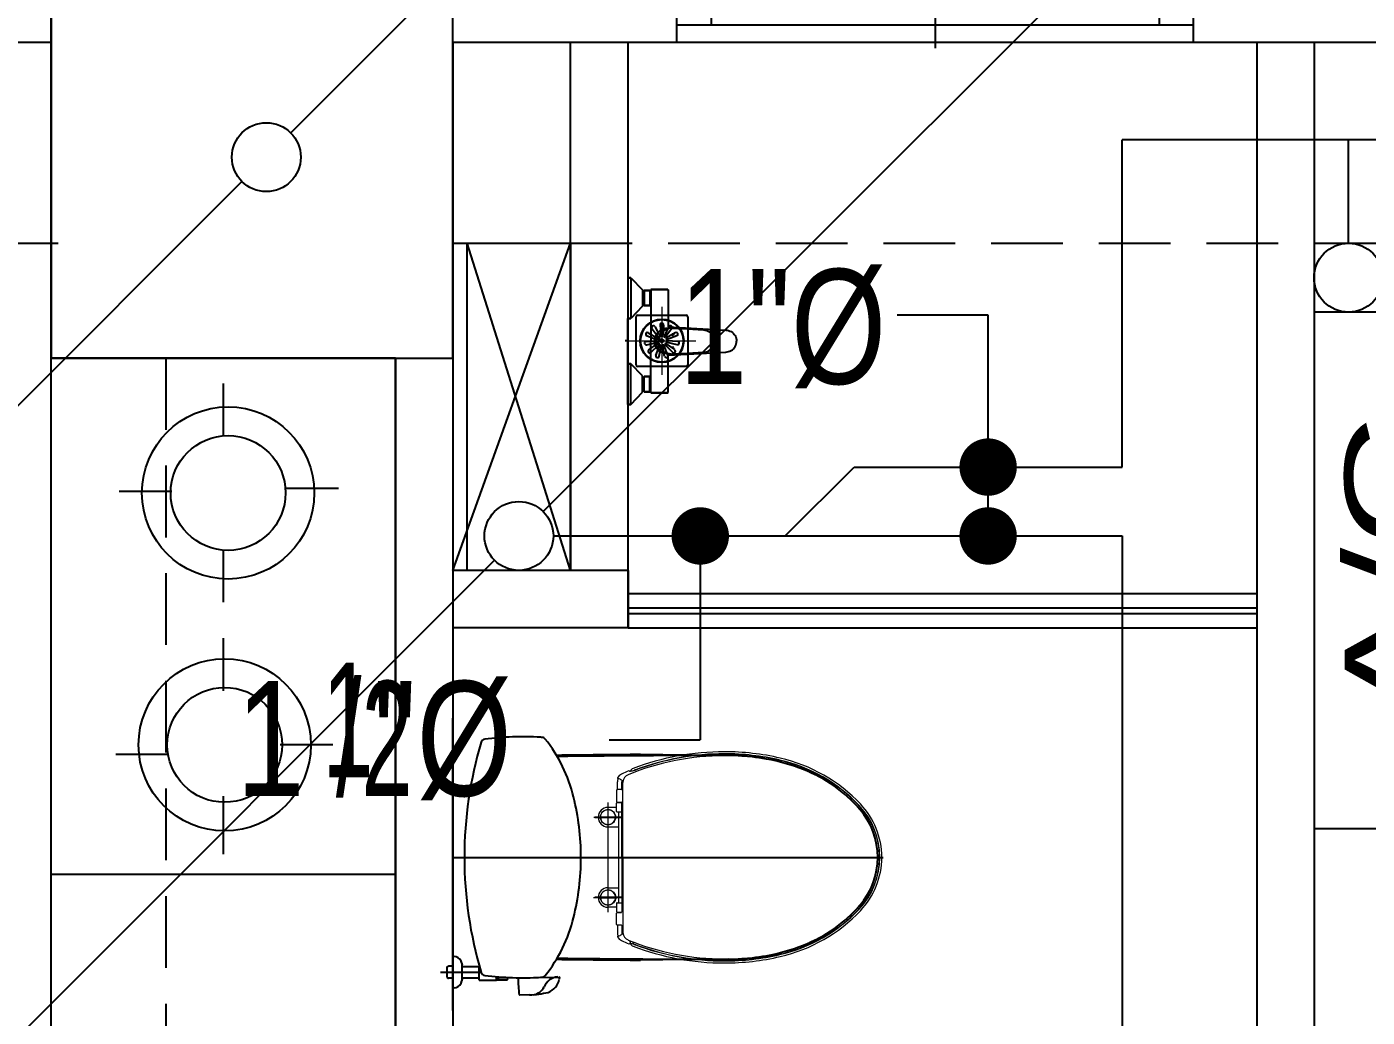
# Model space of a CAD drawing. Header units: millimetres. Extents: x 98197 to 106565, y 53890 to 60222.
# Drawn here: x 100412.9 to 100646.4, y 55485.7 to 55658.3 of the extents above; entities that cross this region are included whole.
import ezdxf
from ezdxf.enums import TextEntityAlignment as Align

# ---------------------------------------------------------------- set-up
doc = ezdxf.new("R2010")
doc.units = ezdxf.units.MM
doc.header["$LTSCALE"] = 50
doc.header["$MEASUREMENT"] = 0
for name, pattern in [('CENTER', [2, 1.25, -0.25, 0.25, -0.25]), ('CENTER2', [1.125, 0.75, -0.125, 0.125, -0.125]), ('DASH_CENTER', [14, 11, -1, 1, -1]), ('HIDDEN', [0.375, 0.25, -0.125])]:
    doc.linetypes.add(name, pattern=pattern)
doc.layers.get('0').update_dxf_attribs({"color": 8, "linetype": 'CONTINUOUS'})
for name, color, linetype in [('00', 7, 'HIDDEN'), ('35', 4, 'CENTER2'), ('36雨排水', 3, 'CONTINUOUS')]:
    doc.layers.add(name, color=color, linetype=linetype)
doc.layers.add('CENTE', color=8, linetype='CENTER', lineweight=9)
doc.styles.add('CHINA', font='c2', dxfattribs={"bigfont": 'china'})

# ---------------------------------------------------------------- blocks, each defined once
blk = doc.blocks.new('1111111')
at = {"layer": '36雨排水', "linetype": 'Continuous'}
for p, q in [((4902.82, 3830.25), (4712.61, 3640.04)), ((4513.91, 3441.34), (4704.12, 3631.56))]:
    blk.add_line(p, q, dxfattribs=at)
blk.add_circle((4708.36, 3635.8), 6, dxfattribs=at)
blk = doc.blocks.new('1111111111')
at = {"layer": '35', "color": 3, "linetype": 'Continuous'}
blk.add_lwpolyline([(2956.27, 3584.41), (2956.27, 3559.41), (3046.27, 3559.41), (3046.27, 3584.41)], close=True, dxfattribs=at)
at = {"layer": '35', "color": 4, "linetype": 'Continuous'}
blk.add_circle((3052.27, 3578.41), 6, dxfattribs=at)
at = {"layer": '35', "color": 3, "linetype": 'Continuous', "style": 'CHINA', "width": 1.5}
blk.add_text('A/C', height=16, dxfattribs=at).set_placement((3001.67, 3571.38), align=Align.MIDDLE)
blk = doc.blocks.new('3453453')
at = {"layer": '36雨排水', "color": 1, "linetype": 'Continuous'}
for p, q in [((95705.57, 55796.57), (95482.81, 55573.81)), ((95284.11, 55375.11), (95474.32, 55565.32))]:
    blk.add_line(p, q, dxfattribs=at)
blk.add_circle((95478.56, 55569.57), 6, dxfattribs=at)
blk = doc.blocks.new('*U43', base_point=(557135.24, 45415.43))
for p, q in [((557169.24, 45422.93), (557169.24, 45496.93)), ((557172.24, 45496.93), (557172.24, 45422.93)), ((557095.24, 45407.93), (557095.24, 45422.93)), ((557169.24, 45422.93), (557095.24, 45422.93)), ((557172.24, 45422.93), (557169.24, 45422.93)), ((557175.24, 45407.93), (557175.24, 45422.93)), ((557175.24, 45407.93), (557095.24, 45407.93))]:
    blk.add_line(p, q)
for points in [[(557095.24, 45422.93), (557098.24, 45422.93), (557098.24, 45419.93), (557101.24, 45419.93), (557101.24, 45412.93), (557095.24, 45412.93)], [(557175.24, 45422.93), (557172.24, 45422.93), (557172.24, 45419.93), (557169.24, 45419.93), (557169.24, 45412.93), (557175.24, 45412.93)]]:
    blk.add_lwpolyline(points)
blk.add_arc((557172.24, 45422.93), 74, 90, 180)
blk = doc.blocks.new('*U48', base_point=(551700.96, 44174.06))
for p, q in [((551700.96, 44185.56), (551700.96, 44165.56)), ((551655.96, 44166.56), (551655.96, 44181.56)), ((551655.96, 44181.56), (551745.96, 44181.56)), ((551661.96, 44181.56), (551661.96, 44169.56)), ((551739.96, 44181.56), (551739.96, 44169.56)), ((551745.96, 44166.56), (551745.96, 44181.56)), ((551661.96, 44177.56), (551704.96, 44177.56)), ((551739.96, 44173.56), (551696.96, 44173.56)), ((551655.96, 44169.56), (551745.96, 44169.56)), ((551655.96, 44166.56), (551745.96, 44166.56))]:
    blk.add_line(p, q)
blk = doc.blocks.new('1247A')
for p, q in [((-13298.51, 8267.25), (-13298.01, 8267.25)), ((-13298.01, 8267.25), (-13298.51, 8267.25)), ((-13298.51, 8267.25), (-13298.51, 8267.12)), ((-13298.51, 8267.12), (-13298.51, 8266.77)), ((-13298.01, 8267.25), (-13296.01, 8265.12)), ((-13298.01, 8267.25), (-13296.01, 8265.12)), ((-13298.01, 8267.25), (-13298.01, 8267.12)), ((-13298.01, 8267.12), (-13298.01, 8266.77)), ((-13298.51, 8266.77), (-13298.51, 8266.2)), ((-13298.51, 8266.2), (-13298.51, 8265.46)), ((-13298.51, 8265.46), (-13298.51, 8264.61)), ((-13298.01, 8266.77), (-13298.01, 8266.2)), ((-13298.01, 8266.2), (-13298.01, 8265.46)), ((-13298.01, 8265.46), (-13298.01, 8264.61)), ((-13296.01, 8265.12), (-13296.01, 8265.07)), ((-13296.01, 8265.07), (-13296.01, 8264.93)), ((-13296.01, 8264.93), (-13296.01, 8264.82)), ((-13296.01, 8264.93), (-13296.01, 8264.7)), ((-13296.01, 8264.82), (-13295.91, 8264.82)), ((-13296.01, 8264.82), (-13296.01, 8264.77)), ((-13295.91, 8264.82), (-13296.01, 8264.82)), ((-13296.01, 8264.77), (-13296.01, 8264.66)), ((-13295.71, 8265.02), (-13295.91, 8264.82)), ((-13295.91, 8264.82), (-13295.91, 8264.77)), ((-13295.91, 8264.77), (-13295.91, 8264.66)), ((-13295.71, 8265.02), (-13295.51, 8265.02)), ((-13295.51, 8265.02), (-13295.71, 8265.02)), ((-13295.71, 8265.02), (-13295.71, 8264.97)), ((-13295.71, 8264.97), (-13295.71, 8262.38)), ((-13295.51, 8265.02), (-13295.21, 8265.02)), ((-13295.21, 8265.02), (-13295.51, 8265.02)), ((-13294.91, 8265.02), (-13295.21, 8265.02)), ((-13295.21, 8265.02), (-13294.91, 8265.02)), ((-13294.91, 8265.02), (-13294.71, 8265.02)), ((-13294.71, 8265.02), (-13294.91, 8265.02)), ((-13294.71, 8265.02), (-13294.51, 8264.82)), ((-13294.71, 8265.02), (-13294.71, 8264.97)), ((-13294.71, 8264.97), (-13294.71, 8262.38)), ((-13294.01, 8265.2), (-13294.51, 8265.2)), ((-13294.51, 8265.2), (-13294.01, 8265.2)), ((-13294.51, 8265.2), (-13294.51, 8265.14)), ((-13294.51, 8265.14), (-13294.51, 8256.2)), ((-13294.51, 8265.14), (-13294.51, 8256.2)), ((-13293.51, 8265.2), (-13294.01, 8265.2)), ((-13294.01, 8265.2), (-13293.51, 8265.2)), ((-13293, 8265.2), (-13293.51, 8265.2)), ((-13293.51, 8265.2), (-13293, 8265.2)), ((-13293, 8265.2), (-13292.54, 8265.2)), ((-13292.54, 8265.2), (-13293, 8265.2)), ((-13292.54, 8265.2), (-13292.13, 8265.2)), ((-13292.13, 8265.2), (-13292.54, 8265.2)), ((-13292.13, 8265.2), (-13291.82, 8265.2)), ((-13291.82, 8265.2), (-13292.13, 8265.2)), ((-13291.82, 8265.2), (-13291.63, 8265.2)), ((-13291.63, 8265.2), (-13291.82, 8265.2)), ((-13291.63, 8265.2), (-13291.55, 8265.2)), ((-13291.55, 8265.2), (-13291.63, 8265.2)), ((-13291.55, 8265.2), (-13291.51, 8265.14)), ((-13291.51, 8265.14), (-13291.51, 8258.66)), ((-13291.51, 8265.14), (-13291.51, 8258.66)), ((-13298.51, 8264.61), (-13298.51, 8263.7)), ((-13298.51, 8263.7), (-13298.51, 8262.79)), ((-13298.51, 8262.79), (-13298.51, 8261.93)), ((-13298.01, 8264.61), (-13298.01, 8263.7)), ((-13298.01, 8263.7), (-13298.01, 8262.79)), ((-13298.01, 8262.79), (-13298.01, 8261.93)), ((-13296.01, 8264.7), (-13296.01, 8264.41)), ((-13296.01, 8264.66), (-13296.01, 8264.49)), ((-13296.01, 8264.49), (-13296.01, 8264.26)), ((-13296.01, 8264.41), (-13296.01, 8264.06)), ((-13296.01, 8264.26), (-13296.01, 8263.98)), ((-13296.01, 8264.06), (-13296.01, 8263.7)), ((-13296.01, 8263.98), (-13296.01, 8263.7)), ((-13296.01, 8263.7), (-13296.01, 8263.33)), ((-13296.01, 8263.7), (-13296.01, 8263.42)), ((-13296.01, 8263.42), (-13296.01, 8263.14)), ((-13296.01, 8263.33), (-13296.01, 8262.99)), ((-13296.01, 8263.14), (-13296.01, 8262.91)), ((-13296.01, 8262.99), (-13296.01, 8262.7)), ((-13296.01, 8262.91), (-13296.01, 8262.74)), ((-13296.01, 8262.74), (-13296.01, 8262.62)), ((-13296.01, 8262.7), (-13296.01, 8262.47)), ((-13296.01, 8262.62), (-13296.01, 8262.58)), ((-13296.01, 8262.58), (-13296.01, 8262.47)), ((-13296.01, 8262.58), (-13295.91, 8262.58)), ((-13295.91, 8262.58), (-13296.01, 8262.58)), ((-13296.01, 8262.47), (-13296.01, 8262.33)), ((-13295.91, 8264.66), (-13295.91, 8264.49)), ((-13295.91, 8264.49), (-13295.91, 8264.26)), ((-13295.91, 8264.26), (-13295.91, 8263.98)), ((-13295.91, 8263.98), (-13295.91, 8263.7)), ((-13295.91, 8263.7), (-13295.91, 8263.42)), ((-13295.91, 8263.42), (-13295.91, 8263.14)), ((-13295.91, 8263.14), (-13295.91, 8262.91)), ((-13295.91, 8262.91), (-13295.91, 8262.74)), ((-13295.91, 8262.74), (-13295.91, 8262.62)), ((-13295.91, 8262.62), (-13295.91, 8262.58)), ((-13295.91, 8262.58), (-13295.71, 8262.38)), ((-13294.51, 8262.58), (-13294.71, 8262.38)), ((-13298.51, 8261.93), (-13298.51, 8261.19)), ((-13298.51, 8261.19), (-13298.51, 8260.63)), ((-13298.51, 8260.63), (-13298.51, 8260.28)), ((-13298.51, 8260.28), (-13298.51, 8260.15)), ((-13298.51, 8260.15), (-13298.01, 8260.15)), ((-13298.01, 8260.15), (-13298.51, 8260.15)), ((-13298.51, 8252.25), (-13298.51, 8260.15)), ((-13296.01, 8262.28), (-13298.01, 8260.15)), ((-13298.01, 8261.93), (-13298.01, 8261.19)), ((-13298.01, 8261.19), (-13298.01, 8260.63)), ((-13298.01, 8260.63), (-13298.01, 8260.28)), ((-13298.01, 8260.28), (-13298.01, 8260.15)), ((-13296.01, 8262.33), (-13296.01, 8262.28)), ((-13295.21, 8262.38), (-13295.71, 8262.38)), ((-13295.71, 8262.38), (-13295.21, 8262.38)), ((-13294.91, 8262.38), (-13295.21, 8262.38)), ((-13295.21, 8262.38), (-13294.91, 8262.38)), ((-13294.91, 8262.38), (-13294.71, 8262.38)), ((-13294.71, 8262.38), (-13294.91, 8262.38)), ((-13293.27, 8257.76), (-13293.61, 8257.29)), ((-13293.14, 8257.75), (-13293.32, 8257.54)), ((-13292.81, 8258.11), (-13293.27, 8257.76)), ((-13292.95, 8257.94), (-13293.14, 8257.75)), ((-13292.72, 8258.11), (-13292.95, 8257.94)), ((-13292.29, 8258.32), (-13292.81, 8258.11)), ((-13292.48, 8258.22), (-13292.72, 8258.11)), ((-13292.5, 8257.79), (-13292.69, 8257.57)), ((-13292.3, 8257.98), (-13292.5, 8257.79)), ((-13292.06, 8258.16), (-13292.3, 8257.98)), ((-13291.98, 8258.37), (-13292.29, 8258.32)), ((-13291.98, 8258.37), (-13292.29, 8258.32)), ((-13291.81, 8258.28), (-13292.06, 8258.16)), ((-13291.28, 8258.43), (-13291.98, 8258.37)), ((-13291.55, 8258.37), (-13291.81, 8258.28)), ((-13291.28, 8258.43), (-13291.55, 8258.37)), ((-13291.51, 8258.66), (-13281.48, 8258.1)), ((-13290.99, 8258.46), (-13291.28, 8258.43)), ((-13290.99, 8258.46), (-13290.58, 8258.45)), ((-13290.58, 8258.45), (-13290.21, 8258.44)), ((-13290.21, 8258.44), (-13289.79, 8258.42)), ((-13289.79, 8258.42), (-13289.36, 8258.4)), ((-13289.36, 8258.4), (-13289.05, 8258.38)), ((-13289.05, 8258.38), (-13285.35, 8258.15)), ((-13285.35, 8258.15), (-13285.11, 8258.13)), ((-13285.11, 8258.13), (-13284.87, 8258.08)), ((-13284.87, 8258.08), (-13284.64, 8257.99)), ((-13284.64, 8257.99), (-13284.43, 8257.89)), ((-13284.43, 8257.89), (-13284.22, 8257.74)), ((-13281.48, 8258.1), (-13281.23, 8258.08)), ((-13281.23, 8258.08), (-13280.99, 8258.03)), ((-13280.99, 8258.03), (-13280.76, 8257.95)), ((-13280.76, 8257.95), (-13280.54, 8257.85)), ((-13280.54, 8257.85), (-13280.33, 8257.7)), ((-13294.51, 8247.26), (-13294.51, 8256.2)), ((-13294.51, 8247.26), (-13294.51, 8256.2)), ((-13293.82, 8256.76), (-13293.9, 8256.2)), ((-13293.82, 8255.64), (-13293.9, 8256.2)), ((-13293.61, 8257.29), (-13293.82, 8256.76)), ((-13293.61, 8255.11), (-13293.82, 8255.64)), ((-13293.72, 8256.49), (-13293.74, 8256.2)), ((-13293.72, 8255.91), (-13293.74, 8256.2)), ((-13293.67, 8256.76), (-13293.72, 8256.49)), ((-13293.67, 8255.64), (-13293.72, 8255.91)), ((-13293.58, 8257.04), (-13293.67, 8256.76)), ((-13293.58, 8255.36), (-13293.67, 8255.64)), ((-13293.48, 8257.29), (-13293.58, 8257.04)), ((-13293.32, 8257.54), (-13293.48, 8257.29)), ((-13293.11, 8256.5), (-13293.13, 8256.2)), ((-13293.11, 8255.9), (-13293.13, 8256.2)), ((-13293.05, 8256.78), (-13293.11, 8256.5)), ((-13293.05, 8255.62), (-13293.11, 8255.9)), ((-13292.97, 8257.06), (-13293.05, 8256.78)), ((-13292.97, 8255.34), (-13293.05, 8255.62)), ((-13292.85, 8257.33), (-13292.97, 8257.06)), ((-13292.69, 8257.57), (-13292.85, 8257.33)), ((-13290.79, 8257.38), (-13290.8, 8257.36)), ((-13290.8, 8257.36), (-13290.8, 8257.33)), ((-13290.8, 8257.33), (-13290.8, 8257.31)), ((-13290.8, 8257.31), (-13290.79, 8257.28)), ((-13290.77, 8257.41), (-13290.79, 8257.38)), ((-13290.79, 8257.28), (-13290.77, 8257.26)), ((-13290.75, 8257.42), (-13290.77, 8257.41)), ((-13290.77, 8257.26), (-13290.75, 8257.25)), ((-13290.72, 8257.43), (-13290.75, 8257.42)), ((-13290.75, 8257.25), (-13290.72, 8257.24)), ((-13290.7, 8257.43), (-13290.72, 8257.43)), ((-13290.72, 8257.24), (-13290.7, 8257.23)), ((-13290.7, 8257.43), (-13290.67, 8257.43)), ((-13290.67, 8257.24), (-13290.7, 8257.23)), ((-13290.67, 8257.43), (-13290.65, 8257.42)), ((-13290.65, 8257.25), (-13290.67, 8257.24)), ((-13290.65, 8257.42), (-13290.63, 8257.41)), ((-13290.63, 8257.26), (-13290.65, 8257.25)), ((-13290.63, 8257.41), (-13290.61, 8257.38)), ((-13290.61, 8257.28), (-13290.63, 8257.26)), ((-13290.61, 8257.38), (-13290.6, 8257.36)), ((-13290.6, 8257.31), (-13290.61, 8257.28)), ((-13290.6, 8257.36), (-13290.6, 8257.33)), ((-13290.6, 8257.33), (-13290.6, 8257.31)), ((-13284.22, 8257.74), (-13284.05, 8257.57)), ((-13284.05, 8257.57), (-13283.89, 8257.39)), ((-13283.89, 8257.39), (-13283.75, 8257.17)), ((-13283.75, 8257.17), (-13283.65, 8256.95)), ((-13283.75, 8255.23), (-13283.65, 8255.45)), ((-13283.65, 8256.95), (-13283.57, 8256.7)), ((-13283.65, 8255.45), (-13283.57, 8255.7)), ((-13283.57, 8256.7), (-13283.52, 8256.46)), ((-13283.57, 8255.7), (-13283.52, 8255.94)), ((-13283.52, 8256.46), (-13283.5, 8256.2)), ((-13283.52, 8255.94), (-13283.5, 8256.2)), ((-13280.33, 8257.7), (-13280.16, 8257.54)), ((-13280.16, 8257.54), (-13280, 8257.36)), ((-13280, 8257.36), (-13279.85, 8257.15)), ((-13279.85, 8257.15), (-13279.75, 8256.93)), ((-13279.85, 8255.25), (-13279.75, 8255.47)), ((-13279.75, 8256.93), (-13279.68, 8256.69)), ((-13279.75, 8256.93), (-13279.68, 8256.69)), ((-13279.75, 8255.47), (-13279.68, 8255.71)), ((-13279.75, 8255.47), (-13279.68, 8255.71)), ((-13279.68, 8256.69), (-13279.63, 8256.45)), ((-13279.68, 8256.69), (-13279.63, 8256.45)), ((-13279.68, 8255.71), (-13279.63, 8255.95)), ((-13279.68, 8255.71), (-13279.63, 8255.95)), ((-13279.63, 8256.45), (-13279.61, 8256.2)), ((-13279.63, 8256.45), (-13279.61, 8256.2)), ((-13279.63, 8255.95), (-13279.61, 8256.2)), ((-13279.63, 8255.95), (-13279.61, 8256.2)), ((-13293.27, 8254.64), (-13293.61, 8255.11)), ((-13293.48, 8255.11), (-13293.58, 8255.36)), ((-13293.32, 8254.86), (-13293.48, 8255.11)), ((-13293.14, 8254.65), (-13293.32, 8254.86)), ((-13292.81, 8254.29), (-13293.27, 8254.64)), ((-13292.95, 8254.46), (-13293.14, 8254.65)), ((-13292.85, 8255.07), (-13292.97, 8255.34)), ((-13292.72, 8254.29), (-13292.95, 8254.46)), ((-13292.69, 8254.83), (-13292.85, 8255.07)), ((-13292.29, 8254.08), (-13292.81, 8254.29)), ((-13292.48, 8254.18), (-13292.72, 8254.29)), ((-13292.5, 8254.61), (-13292.69, 8254.83)), ((-13292.3, 8254.42), (-13292.5, 8254.61)), ((-13292.06, 8254.24), (-13292.3, 8254.42)), ((-13291.98, 8254.03), (-13292.29, 8254.08)), ((-13291.98, 8254.03), (-13292.29, 8254.08)), ((-13291.81, 8254.12), (-13292.06, 8254.24)), ((-13291.28, 8253.96), (-13291.98, 8254.03)), ((-13291.55, 8254.03), (-13291.81, 8254.12)), ((-13291.28, 8253.96), (-13291.55, 8254.03)), ((-13291.51, 8253.74), (-13281.48, 8254.3)), ((-13291.51, 8247.26), (-13291.51, 8253.74)), ((-13291.51, 8247.26), (-13291.51, 8253.74)), ((-13290.99, 8253.94), (-13291.28, 8253.96)), ((-13290.99, 8253.94), (-13290.58, 8253.95)), ((-13290.8, 8255.09), (-13290.79, 8255.11)), ((-13290.8, 8255.07), (-13290.8, 8255.09)), ((-13290.8, 8255.04), (-13290.8, 8255.07)), ((-13290.79, 8255.02), (-13290.8, 8255.04)), ((-13290.79, 8255.11), (-13290.77, 8255.14)), ((-13290.77, 8254.99), (-13290.79, 8255.02)), ((-13290.77, 8255.14), (-13290.75, 8255.15)), ((-13290.75, 8254.98), (-13290.77, 8254.99)), ((-13290.75, 8255.15), (-13290.72, 8255.16)), ((-13290.72, 8254.97), (-13290.75, 8254.98)), ((-13290.72, 8255.16), (-13290.7, 8255.17)), ((-13290.7, 8254.97), (-13290.72, 8254.97)), ((-13290.67, 8255.16), (-13290.7, 8255.17)), ((-13290.7, 8254.97), (-13290.67, 8254.97)), ((-13290.65, 8255.15), (-13290.67, 8255.16)), ((-13290.67, 8254.97), (-13290.65, 8254.98)), ((-13290.63, 8255.14), (-13290.65, 8255.15)), ((-13290.65, 8254.98), (-13290.63, 8254.99)), ((-13290.61, 8255.11), (-13290.63, 8255.14)), ((-13290.63, 8254.99), (-13290.61, 8255.02)), ((-13290.6, 8255.09), (-13290.61, 8255.11)), ((-13290.61, 8255.02), (-13290.6, 8255.04)), ((-13290.6, 8255.07), (-13290.6, 8255.09)), ((-13290.6, 8255.04), (-13290.6, 8255.07)), ((-13290.58, 8253.95), (-13290.21, 8253.96)), ((-13290.21, 8253.96), (-13289.79, 8253.98)), ((-13289.79, 8253.98), (-13289.36, 8254)), ((-13289.36, 8254), (-13289.05, 8254.02)), ((-13289.05, 8254.02), (-13285.35, 8254.25)), ((-13285.35, 8254.25), (-13285.11, 8254.27)), ((-13285.11, 8254.27), (-13284.87, 8254.32)), ((-13284.87, 8254.32), (-13284.64, 8254.41)), ((-13284.64, 8254.41), (-13284.43, 8254.51)), ((-13284.43, 8254.51), (-13284.22, 8254.66)), ((-13284.22, 8254.66), (-13284.05, 8254.83)), ((-13284.05, 8254.83), (-13283.89, 8255.01)), ((-13283.89, 8255.01), (-13283.75, 8255.23)), ((-13281.48, 8254.3), (-13281.23, 8254.32)), ((-13281.23, 8254.32), (-13280.99, 8254.37)), ((-13280.99, 8254.37), (-13280.76, 8254.45)), ((-13280.76, 8254.45), (-13280.54, 8254.55)), ((-13280.54, 8254.55), (-13280.33, 8254.7)), ((-13280.33, 8254.7), (-13280.16, 8254.86)), ((-13280.16, 8254.86), (-13280, 8255.04)), ((-13280, 8255.04), (-13279.85, 8255.25)), ((-13298.01, 8252.25), (-13298.51, 8252.25)), ((-13298.51, 8252.12), (-13298.51, 8252.25)), ((-13298.51, 8252.25), (-13298.01, 8252.25)), ((-13298.51, 8251.77), (-13298.51, 8252.12)), ((-13298.51, 8251.2), (-13298.51, 8251.77)), ((-13298.51, 8250.46), (-13298.51, 8251.2)), ((-13296.01, 8250.12), (-13298.01, 8252.25)), ((-13298.01, 8252.12), (-13298.01, 8252.25)), ((-13298.01, 8251.77), (-13298.01, 8252.12)), ((-13298.01, 8251.2), (-13298.01, 8251.77)), ((-13298.01, 8250.46), (-13298.01, 8251.2)), ((-13298.51, 8249.61), (-13298.51, 8250.46)), ((-13298.51, 8248.7), (-13298.51, 8249.61)), ((-13298.51, 8247.79), (-13298.51, 8248.7)), ((-13298.01, 8249.61), (-13298.01, 8250.46)), ((-13298.01, 8248.7), (-13298.01, 8249.61)), ((-13298.01, 8247.79), (-13298.01, 8248.7)), ((-13296.01, 8250.07), (-13296.01, 8250.12)), ((-13296.01, 8249.93), (-13296.01, 8250.07)), ((-13296.01, 8249.7), (-13296.01, 8249.93)), ((-13296.01, 8249.82), (-13296.01, 8249.93)), ((-13295.91, 8249.82), (-13296.01, 8249.82)), ((-13296.01, 8249.77), (-13296.01, 8249.82)), ((-13296.01, 8249.82), (-13295.91, 8249.82)), ((-13296.01, 8249.66), (-13296.01, 8249.77)), ((-13296.01, 8249.41), (-13296.01, 8249.7)), ((-13296.01, 8249.49), (-13296.01, 8249.66)), ((-13296.01, 8249.26), (-13296.01, 8249.49)), ((-13296.01, 8249.06), (-13296.01, 8249.41)), ((-13296.01, 8248.98), (-13296.01, 8249.26)), ((-13296.01, 8248.7), (-13296.01, 8249.06)), ((-13296.01, 8248.7), (-13296.01, 8248.98)), ((-13296.01, 8248.42), (-13296.01, 8248.7)), ((-13296.01, 8248.33), (-13296.01, 8248.7)), ((-13296.01, 8248.14), (-13296.01, 8248.42)), ((-13295.91, 8249.82), (-13295.71, 8250.02)), ((-13295.91, 8249.77), (-13295.91, 8249.82)), ((-13295.91, 8249.66), (-13295.91, 8249.77)), ((-13295.91, 8249.49), (-13295.91, 8249.66)), ((-13295.91, 8249.26), (-13295.91, 8249.49)), ((-13295.91, 8248.98), (-13295.91, 8249.26)), ((-13295.91, 8248.7), (-13295.91, 8248.98)), ((-13295.91, 8248.42), (-13295.91, 8248.7)), ((-13295.91, 8248.14), (-13295.91, 8248.42)), ((-13295.71, 8250.02), (-13295.21, 8250.02)), ((-13295.71, 8247.43), (-13295.71, 8250.02)), ((-13295.21, 8250.02), (-13295.71, 8250.02)), ((-13295.21, 8250.02), (-13294.91, 8250.02)), ((-13294.91, 8250.02), (-13295.21, 8250.02)), ((-13294.71, 8250.02), (-13294.91, 8250.02)), ((-13294.91, 8250.02), (-13294.71, 8250.02)), ((-13294.51, 8249.82), (-13294.71, 8250.02)), ((-13294.71, 8247.43), (-13294.71, 8250.02)), ((-13298.51, 8246.93), (-13298.51, 8247.79)), ((-13298.51, 8246.19), (-13298.51, 8246.93)), ((-13298.51, 8245.63), (-13298.51, 8246.19)), ((-13298.01, 8246.93), (-13298.01, 8247.79)), ((-13298.01, 8245.15), (-13296.01, 8247.28)), ((-13298.01, 8245.15), (-13296.01, 8247.28)), ((-13298.01, 8246.19), (-13298.01, 8246.93)), ((-13298.01, 8245.63), (-13298.01, 8246.19)), ((-13296.01, 8247.99), (-13296.01, 8248.33)), ((-13296.01, 8247.91), (-13296.01, 8248.14)), ((-13296.01, 8247.7), (-13296.01, 8247.99)), ((-13296.01, 8247.74), (-13296.01, 8247.91)), ((-13296.01, 8247.62), (-13296.01, 8247.74)), ((-13296.01, 8247.47), (-13296.01, 8247.7)), ((-13296.01, 8247.58), (-13296.01, 8247.62)), ((-13295.91, 8247.58), (-13296.01, 8247.58)), ((-13296.01, 8247.58), (-13295.91, 8247.58)), ((-13296.01, 8247.47), (-13296.01, 8247.58)), ((-13296.01, 8247.33), (-13296.01, 8247.47)), ((-13296.01, 8247.28), (-13296.01, 8247.33)), ((-13295.91, 8247.91), (-13295.91, 8248.14)), ((-13295.91, 8247.74), (-13295.91, 8247.91)), ((-13295.91, 8247.62), (-13295.91, 8247.74)), ((-13295.91, 8247.58), (-13295.91, 8247.62)), ((-13295.71, 8247.38), (-13295.91, 8247.58)), ((-13295.71, 8247.38), (-13295.71, 8247.43)), ((-13295.51, 8247.38), (-13295.71, 8247.38)), ((-13295.71, 8247.38), (-13295.51, 8247.38)), ((-13295.21, 8247.38), (-13295.51, 8247.38)), ((-13295.51, 8247.38), (-13295.21, 8247.38)), ((-13295.21, 8247.38), (-13294.91, 8247.38)), ((-13294.91, 8247.38), (-13295.21, 8247.38)), ((-13294.71, 8247.38), (-13294.91, 8247.38)), ((-13294.91, 8247.38), (-13294.71, 8247.38)), ((-13294.71, 8247.38), (-13294.51, 8247.58)), ((-13294.71, 8247.38), (-13294.71, 8247.43)), ((-13294.51, 8247.2), (-13294.51, 8247.26)), ((-13294.51, 8247.2), (-13294.01, 8247.2)), ((-13294.01, 8247.2), (-13294.51, 8247.2)), ((-13294.01, 8247.2), (-13293.51, 8247.2)), ((-13293.51, 8247.2), (-13294.01, 8247.2)), ((-13293.51, 8247.2), (-13293, 8247.2)), ((-13293, 8247.2), (-13293.51, 8247.2)), ((-13292.54, 8247.2), (-13293, 8247.2)), ((-13293, 8247.2), (-13292.54, 8247.2)), ((-13292.13, 8247.2), (-13292.54, 8247.2)), ((-13292.54, 8247.2), (-13292.13, 8247.2)), ((-13291.82, 8247.2), (-13292.13, 8247.2)), ((-13292.13, 8247.2), (-13291.82, 8247.2)), ((-13291.63, 8247.2), (-13291.82, 8247.2)), ((-13291.82, 8247.2), (-13291.63, 8247.2)), ((-13291.55, 8247.2), (-13291.63, 8247.2)), ((-13291.63, 8247.2), (-13291.55, 8247.2)), ((-13291.55, 8247.2), (-13291.51, 8247.26)), ((-13298.51, 8245.28), (-13298.51, 8245.63)), ((-13298.51, 8245.15), (-13298.51, 8245.28)), ((-13298.01, 8245.15), (-13298.51, 8245.15)), ((-13298.51, 8245.15), (-13298.01, 8245.15)), ((-13298.01, 8245.28), (-13298.01, 8245.63)), ((-13298.01, 8245.15), (-13298.01, 8245.28))]:
    blk.add_line(p, q)
at = {"color": 3}
blk.add_line((-13298.51, 8256.25), (-13299.01, 8256.25), dxfattribs=at)
blk = doc.blocks.new('10D')
at = {"color": 9, "true_color": 0xc9c9c9}
for p, q in [((-31147.44, 14844.37), (-31147.44, 14852.77)), ((-31147.14, 14853.07), (-31138.74, 14853.07)), ((-31144.18, 14851.05), (-31143.33, 14849.45)), ((-31143.24, 14851.27), (-31143.09, 14849.52)), ((-31142.64, 14851.32), (-31142.79, 14849.52)), ((-31141.73, 14851), (-31142.56, 14849.45)), ((-31138.44, 14852.77), (-31138.44, 14844.37)), ((-31145.71, 14848.48), (-31143.91, 14848.59)), ((-31145.52, 14849.42), (-31143.87, 14848.83)), ((-31145.32, 14849.99), (-31143.75, 14849.1)), ((-31144.65, 14850.68), (-31143.58, 14849.29)), ((-31143.14, 14848.62), (-31143.14, 14848.52)), ((-31143.14, 14848.62), (-31143.04, 14848.62)), ((-31142.99, 14848.77), (-31142.89, 14848.77)), ((-31142.99, 14848.67), (-31142.99, 14848.77)), ((-31142.89, 14848.67), (-31142.89, 14848.77)), ((-31142.75, 14848.62), (-31142.84, 14848.62)), ((-31142.75, 14848.62), (-31142.75, 14848.52)), ((-31141.21, 14850.72), (-31142.3, 14849.29)), ((-31140.61, 14849.96), (-31142.14, 14849.1)), ((-31140.32, 14849.44), (-31142.02, 14848.83)), ((-31140.23, 14848.48), (-31141.98, 14848.59)), ((-31145.57, 14847.89), (-31143.86, 14848.29)), ((-31145.22, 14847), (-31143.76, 14848.06)), ((-31144.79, 14846.58), (-31143.56, 14847.84)), ((-31144.01, 14846.02), (-31143.36, 14847.7)), ((-31143.42, 14845.9), (-31143.07, 14847.62)), ((-31143.14, 14848.52), (-31143.09, 14848.52)), ((-31143.14, 14848.52), (-31143.04, 14848.52)), ((-31142.99, 14848.38), (-31142.99, 14848.47)), ((-31142.99, 14848.38), (-31142.89, 14848.38)), ((-31142.89, 14848.38), (-31142.89, 14848.47)), ((-31142.75, 14848.52), (-31142.84, 14848.52)), ((-31142.46, 14845.85), (-31142.82, 14847.62)), ((-31142.79, 14848.52), (-31142.75, 14848.52)), ((-31141.9, 14846.06), (-31142.53, 14847.7)), ((-31141.06, 14846.54), (-31142.32, 14847.84)), ((-31140.71, 14847.03), (-31142.13, 14848.06)), ((-31140.26, 14847.88), (-31142.03, 14848.29)), ((-31138.74, 14844.07), (-31147.14, 14844.07))]:
    blk.add_line(p, q, dxfattribs=at)
for radius in [3.8, 3.7, 0.275]:
    blk.add_circle((-31142.94, 14848.57), radius, dxfattribs=at)
for centre, radius, start, end in [((-31147.14, 14852.77), 0.3, 90, 180), ((-31144.43, 14850.89), 0.3, 32.7273, 222.2546), ((-31142.94, 14851.32), 0.3, 0, 189.5273), ((-31141.46, 14850.89), 0.3, 327.2727, 156.8), ((-31138.74, 14852.77), 0.3, 0, 90), ((-31145.45, 14849.71), 0.3, 65.4545, 254.9818), ((-31143.88, 14848.44), 0.15, 278.1818, 98.1818), ((-31143.81, 14848.97), 0.15, 245.4545, 65.4545), ((-31143.46, 14849.37), 0.15, 212.7273, 32.7273), ((-31142.94, 14849.52), 0.15, 180, 0), ((-31143.04, 14848.67), 0.05, 270, 0), ((-31142.84, 14848.67), 0.05, 180, 270), ((-31142.43, 14849.37), 0.15, 147.2727, 327.2727), ((-31142.08, 14848.97), 0.15, 114.5455, 294.5455), ((-31142, 14848.44), 0.15, 81.8182, 261.8182), ((-31140.44, 14849.71), 0.3, 294.5455, 124.0727), ((-31145.67, 14848.18), 0.3, 98.1818, 287.7091), ((-31145.02, 14846.77), 0.3, 130.9091, 320.4364), ((-31143.66, 14847.95), 0.15, 310.9091, 130.9091), ((-31143.21, 14847.66), 0.15, 343.6364, 163.6364), ((-31143.04, 14848.47), 0.05, 0, 90), ((-31142.84, 14848.47), 0.05, 90, 180), ((-31142.68, 14847.66), 0.15, 16.3636, 196.3636), ((-31142.23, 14847.95), 0.15, 49.0909, 229.0909), ((-31140.87, 14846.77), 0.3, 229.0909, 58.6182), ((-31140.22, 14848.18), 0.3, 261.8182, 91.3455), ((-31147.14, 14844.37), 0.3, 180, 270), ((-31143.72, 14845.93), 0.3, 163.6364, 353.1636), ((-31142.17, 14845.93), 0.3, 196.3636, 25.8909), ((-31138.74, 14844.37), 0.3, 270, 0)]:
    blk.add_arc(centre, radius, start, end, dxfattribs=at)
at = {"layer": 'CENTE', "color": 8}
for p, q in [((-31142.94, 14854.47), (-31142.94, 14842.67)), ((-31148.84, 14848.57), (-31137.04, 14848.57))]:
    blk.add_line(p, q, dxfattribs=at)

msp = doc.modelspace()

# ---------------------------------------------------------------- linework, layer by layer
at = {"extrusion": (0, 0, -1)}
for p, q in [((100417.154, 55596.566), (100417.154, 55655.566)), ((100507.654, 55563.566), (100507.654, 55655.566)), ((100517.654, 55553.566), (100517.654, 55655.566)), ((100507.654, 55563.566), (100487.154, 55563.566)), ((100517.654, 55563.566), (100487.154, 55563.566)), ((100517.654, 55559.566), (100627.154, 55559.566)), ((100517.654, 55557.066), (100627.154, 55557.066)), ((100517.654, 55556.066), (100627.154, 55556.066)), ((100517.654, 55553.566), (100487.154, 55553.566)), ((100517.654, 55553.566), (100627.154, 55553.566))]:
    msp.add_line(p, q, dxfattribs=at)
for p, q in [((100487.154, 55655.566), (100487.154, 55400.566)), ((100526.154, 55655.566), (100487.154, 55655.566)), ((100878.154, 55655.566), (100616.154, 55655.566)), ((100627.154, 55655.566), (100627.154, 55390.566)), ((100637.154, 55655.566), (100637.154, 55390.566)), ((100487.154, 55563.566), (100507.654, 55620.566)), ((100507.654, 55563.566), (100489.654, 55620.566)), ((100489.654, 55620.566), (100507.654, 55620.566)), ((100477.154, 55600.566), (100417.154, 55600.566)), ((100417.154, 55395.566), (100417.154, 55600.566)), ((100477.154, 55600.566), (100477.154, 55390.566)), ((100477.154, 55395.566), (100477.154, 55600.566)), ((100447.154, 55596.106), (100447.154, 55587.183)), ((100429.044, 55577.388), (100438.209, 55577.388)), ((100458.076, 55577.87), (100467.24, 55577.87)), ((100447.154, 55566.925), (100447.154, 55558.002)), ((100517.654, 55563.566), (100517.654, 55553.566)), ((100447.154, 55551.732), (100447.154, 55542.568)), ((100517.654, 55553.566), (100487.154, 55553.566)), ((100487.154, 55486.854), (100487.154, 55537.834)), ((100457.088, 55533.255), (100466.252, 55533.255)), ((100428.452, 55531.567), (100437.616, 55531.567)), ((100447.154, 55524.239), (100447.154, 55514.111)), ((100561.854, 55513.566), (100561.854, 55513.666)), ((100477.154, 55510.566), (100417.154, 55510.566)), ((100487.354, 55496.316), (100487.154, 55496.301)), ((100487.154, 55496.316), (100487.154, 55490.816)), ((100485.013, 55493.566), (100492.075, 55493.566)), ((100486.154, 55494.473), (100486.274, 55494.593)), ((100486.154, 55492.66), (100486.154, 55494.473)), ((100486.274, 55494.593), (100486.387, 55494.596)), ((100487.154, 55494.596), (100486.387, 55494.596)), ((100488.664, 55495.169), (100488.749, 55494.808)), ((100488.754, 55494.596), (100488.754, 55494.766)), ((100488.754, 55492.536), (100488.754, 55494.596)), ((100488.754, 55494.566), (100491.754, 55494.566)), ((100491.754, 55492.166), (100491.754, 55494.676)), ((100486.154, 55492.66), (100486.274, 55492.54)), ((100486.274, 55492.54), (100486.385, 55492.537)), ((100487.154, 55492.536), (100486.385, 55492.537)), ((100487.354, 55490.816), (100487.154, 55490.816)), ((100488.749, 55492.325), (100488.664, 55491.963)), ((100488.754, 55492.566), (100491.754, 55492.566)), ((100488.754, 55492.366), (100488.754, 55492.536)), ((100491.754, 55492.166), (100494.754, 55492.166)), ((100494.754, 55492.775), (100494.754, 55492.286)), ((100494.754, 55492.166), (100494.754, 55492.775)), ((100494.818, 55492.686), (100494.77, 55492.686)), ((100494.818, 55492.246), (100494.818, 55492.77)), ((100494.858, 55492.206), (100496.578, 55492.206)), ((100494.978, 55492.281), (100494.978, 55492.6)), ((100495.003, 55492.266), (100495.165, 55492.448)), ((100495.018, 55492.64), (100496.578, 55492.64)), ((100495.018, 55492.241), (100496.578, 55492.241)), ((100495.188, 55492.61), (100495.098, 55492.636)), ((100495.165, 55492.448), (100495.218, 55492.562)), ((100495.218, 55492.562), (100495.188, 55492.61)), ((100496.738, 55492.366), (100496.738, 55492.639)), ((100498.504, 55492.552), (100505.648, 55492.694)), ((100505.699, 55492.641), (100505.677, 55492.309)), ((100500.514, 55489.592), (100498.759, 55489.557))]:
    msp.add_line(p, q)
at = {"linetype": 'Continuous'}
for p, q in [((100527.692, 55531.391), (100519.854, 55531.469)), ((100527.692, 55495.742), (100519.854, 55495.664))]:
    msp.add_line(p, q, dxfattribs=at)
at = {"ltscale": 50}
for p, q in [((100535.154, 55531.316), (100527.692, 55531.391)), ((100535.154, 55495.816), (100527.692, 55495.742))]:
    msp.add_line(p, q, dxfattribs=at)
at = {"lineweight": 13}
for p, q in [((100515.805, 55525.466), (100515.805, 55526.719)), ((100516.551, 55525.466), (100516.551, 55526.719)), ((100516.758, 55513.566), (100516.758, 55526.582)), ((100515.659, 55525.266), (100515.659, 55523.266)), ((100515.779, 55525.366), (100515.759, 55525.366)), ((100516.451, 55525.366), (100515.779, 55525.366)), ((100515.658, 55522.266), (100514.158, 55522.266)), ((100515.658, 55522.316), (100515.658, 55523.016)), ((100515.658, 55521.566), (100515.658, 55522.316)), ((100515.758, 55523.116), (100516.537, 55523.116)), ((100515.758, 55521.466), (100515.805, 55521.466)), ((100515.759, 55523.166), (100516.45, 55523.166)), ((100515.805, 55521.466), (100515.936, 55521.466)), ((100515.805, 55521.466), (100516.55, 55521.466)), ((100516.036, 55518.916), (100516.036, 55521.366)), ((100516.55, 55513.566), (100516.55, 55523.069)), ((100514.158, 55518.866), (100516.036, 55518.866)), ((100516.036, 55508.216), (100516.036, 55518.916)), ((100516.55, 55513.566), (100516.55, 55504.064)), ((100516.758, 55513.566), (100516.758, 55500.551)), ((100514.158, 55508.266), (100516.036, 55508.266)), ((100516.036, 55505.766), (100516.036, 55508.216)), ((100515.658, 55504.866), (100514.158, 55504.866)), ((100515.658, 55505.566), (100515.658, 55504.816)), ((100515.658, 55504.816), (100515.658, 55504.116)), ((100515.758, 55505.666), (100515.805, 55505.666)), ((100515.805, 55505.666), (100516.55, 55505.666)), ((100515.805, 55505.666), (100515.936, 55505.666)), ((100515.659, 55501.866), (100515.659, 55503.866)), ((100515.758, 55504.016), (100516.537, 55504.016)), ((100515.759, 55503.966), (100516.45, 55503.966)), ((100515.779, 55501.766), (100515.759, 55501.766)), ((100516.451, 55501.766), (100515.779, 55501.766)), ((100515.805, 55501.666), (100515.805, 55500.414)), ((100516.551, 55501.666), (100516.551, 55500.414)), ((100518.008, 55498.83), (100518.008, 55499.034))]:
    msp.add_line(p, q, dxfattribs=at)
at = {"linetype": 'DASH_CENTER', "lineweight": 13, "ltscale": 5}
for p, q in [((100514.154, 55523.116), (100514.154, 55504.016)), ((100511.684, 55520.566), (100516.654, 55520.566)), ((100511.654, 55506.566), (100516.654, 55506.566)), ((100512.264, 55506.566), (100515.717, 55506.566))]:
    msp.add_line(p, q, dxfattribs=at)
at = {"ltscale": 3}
for p, q in [((100511.854, 55520.566), (100516.454, 55520.566)), ((100512.514, 55520.566), (100515.707, 55520.566)), ((100516.454, 55506.566), (100511.854, 55506.566)), ((100512.578, 55506.566), (100515.717, 55506.566))]:
    msp.add_line(p, q, dxfattribs=at)
at = {"linetype": 'DASH_CENTER', "ltscale": 5}
msp.add_line((100487.154, 55513.566), (100562.116, 55513.566), dxfattribs=at)
for points in [[(100487.154, 55670.566), (100417.154, 55670.566), (100417.154, 55600.566), (100487.154, 55600.566)], [(100489.654, 55620.566), (100507.654, 55620.566), (100507.654, 55563.566), (100489.654, 55563.566)]]:
    msp.add_lwpolyline(points, close=True)
at = {"linetype": 'Continuous'}
msp.add_lwpolyline([(100417.154, 55395.566), (100417.154, 55600.566), (100477.154, 55600.566), (100477.154, 55395.566), (100417.154, 55395.566)], dxfattribs=at)
for centre, radius in [((100447.998, 55577.054), 15), ((100447.998, 55577.054), 10), ((100447.405, 55533.162), 15), ((100447.405, 55533.162), 10)]:
    msp.add_circle(centre, radius)
at = {"lineweight": 13}
for centre in [(100514.169, 55520.566), (100514.173, 55506.566)]:
    msp.add_circle(centre, 1.32, dxfattribs=at)
for centre, radius, start, end in [((100559.154, 55513.576), 70, 163.35634, 180), ((100492.806, 55533.411), 0.75, 97.37328, 163.35634), ((100499.254, 55483.576), 51, 86.43357, 97.37328), ((100499.254, 55483.576), 51, 86.12457, 86.43357), ((100502.651, 55533.712), 0.75, 38.50993, 86.12457), ((100482.48, 55517.752), 26.47, 13.84711, 38.3567), ((100465.254, 55513.556), 44.2, 0, 13.78376), ((100559.154, 55513.576), 70, 180, 196.64366), ((100465.254, 55513.576), 44.2, 346.21624, 0), ((100482.736, 55509.288), 26.2, 321.49007, 346.21624), ((100487.354, 55495.016), 1.3, 20.46157, 90), ((100486.202, 55494.586), 2.53, 13.32192, 20.46157), ((100488.574, 55494.766), 0.18, 359.99928, 13.32192), ((100492.806, 55493.742), 0.75, 196.64366, 262.62672), ((100499.254, 55543.576), 51, 262.62672, 273.56643), ((100502.651, 55493.441), 0.75, 273.87543, 321.49007), ((100487.354, 55492.116), 1.3, 270, 339.53843), ((100486.202, 55492.546), 2.53, 339.53843, 346.67808), ((100488.574, 55492.366), 0.18, 346.67808, 359.99928), ((100494.77, 55492.646), 0.04, 90, 113.57818), ((100494.858, 55492.246), 0.04, 180, 270), ((100495.018, 55492.6), 0.04, 90, 180), ((100495.018, 55492.281), 0.04, 180, 270), ((100496.578, 55492.8), 0.16, 270, 283.4604), ((100496.578, 55492.401), 0.16, 270, 0), ((100496.578, 55492.366), 0.16, 270, 0), ((100520.732, 55492.608), 22.228, 180.14301, 187.77446), ((100500.67, 55492.26), 2.705, 281.84314, 331.91498), ((100499.254, 55543.576), 51, 273.56643, 273.87543), ((100505.672, 55489.929), 2.822, 94.82577, 157.99469), ((100502.747, 55492.847), 2.978, 289.64366, 349.58565), ((100505.649, 55492.644), 0.05, 356.13897, 91.13897), ((100498.758, 55489.607), 0.05, 186.74216, 271.13897), ((100499.637, 55507.725), 18.154, 272.76764, 283.09033)]:
    msp.add_arc(centre, radius, start, end)
at = {"linetype": 'Continuous'}
for centre, radius, start, end in [((100535.154, 53081.189), 2450.327, 90.35776, 90.70041), ((100535.154, 53081.189), 2450.327, 90.35776, 90.70041), ((100535.154, 53081.189), 2450.127, 90.000004, 90.697719), ((100535.154, 53081.189), 2450.127, 90.185959, 90.697719), ((100535.154, 57945.944), 2450.327, 269.299498, 269.64224), ((100535.154, 57945.944), 2450.127, 269.302202, 269.999994)]:
    msp.add_arc(centre, radius, start, end, dxfattribs=at)
at = {"lineweight": 13}
for centre, radius, start, end in [((100534.458, 55486.966), 44.3, 90, 112.24109), ((100534.458, 55486.966), 45, 90, 110.7366), ((100534.458, 55486.966), 44.65, 90, 110.35138), ((100534.458, 55486.966), 44.6, 90, 109.84879), ((100534.458, 55488.966), 43, 76.945, 90), ((100534.458, 55488.966), 42.65, 76.945, 90), ((100534.458, 55488.966), 42.6, 76.945, 90), ((100534.458, 55488.966), 42.3, 76.945, 90), ((100537.847, 55503.579), 27.6, 43.53571, 76.945), ((100537.847, 55503.579), 27.65, 43.53571, 76.945), ((100537.847, 55503.579), 28, 43.53571, 76.945), ((100517.327, 55526.537), 1.735, 116.85658, 149.25374), ((100535.4, 55485.935), 46.176, 112.40031, 114.10253), ((100518.258, 55526.582), 1.5, 112.24109, 175.2583), ((100517.835, 55528.552), 0.0811, 63.74792, 112.4858), ((100517.67, 55528.27), 0.407, 56.28157, 60.49049), ((100517.994, 55529.05), 0.453, 257.46083, 277.71072), ((100517.225, 55534.601), 6.056, 277.87762, 277.99019), ((100518.808, 55528.303), 0.8, 110.7366, 157.93139), ((100517.225, 55534.601), 6.056, 277.99019, 284.70072), ((100517.225, 55534.601), 6.056, 284.70072, 290.18647), ((100519.208, 55528.079), 0.8, 110.35138, 123.91562), ((100537.847, 55503.579), 27.3, 43.53571, 76.945), ((100517.394, 55526.68), 1.589, 157.9507, 178.59567), ((100515.947, 55527.39), 0.116, 163.07547, 257.00208), ((100514.478, 55522.5), 4.991, 64.98084, 73.18939), ((100517.662, 55526.734), 1.111, 164.98666, 180.76326), ((100518.258, 55526.582), 1.5, 175.2583, 180), ((100515.759, 55525.266), 0.1, 90, 180), ((100515.759, 55523.266), 0.1, 180, 269.99999), ((100515.575, 55525.475), 0.231, 332.03973, 357.94761), ((100516.451, 55525.466), 0.1, 270, 0), ((100514.158, 55520.566), 1.7, 90, 270), ((100514.169, 55520.566), 1.3, 137.20382, 132.79618), ((100515.758, 55523.016), 0.1, 90, 180), ((100515.758, 55521.566), 0.1, 180, 270), ((100515.936, 55521.366), 0.1, 0, 90), ((100516.45, 55523.066), 0.1, 29.99913, 90), ((100516.45, 55523.066), 0.1, 1.28639, 29.99913), ((100548.358, 55513.566), 12.8, 316.46429, 43.53571), ((100548.358, 55513.566), 13.1, 0, 43.53571), ((100548.358, 55513.566), 13.15, 316.46429, 43.53571), ((100548.358, 55513.566), 13.5, 0, 43.53571), ((100548.358, 55513.566), 13.1, 316.46429, 0), ((100548.358, 55513.566), 13.5, 316.46429, 0), ((100514.158, 55506.566), 1.7, 90, 270), ((100514.173, 55506.566), 1.3, 137.20382, 132.79618), ((100515.758, 55505.566), 0.1, 90, 180), ((100515.936, 55505.766), 0.1, 270, 0), ((100537.847, 55523.554), 27.3, 283.055, 316.46429), ((100515.758, 55504.116), 0.1, 180, 270), ((100515.759, 55503.866), 0.1, 90.00001, 180), ((100516.45, 55504.066), 0.1, 270, 330.00087), ((100516.45, 55504.066), 0.1, 330.00087, 358.71361), ((100537.847, 55523.554), 27.6, 283.055, 316.46429), ((100537.847, 55523.554), 27.65, 283.055, 316.46429), ((100537.847, 55523.554), 28, 283.055, 316.46429), ((100515.759, 55501.866), 0.1, 180, 270), ((100515.575, 55501.658), 0.231, 2.05239, 27.96027), ((100517.394, 55500.453), 1.589, 181.40433, 202.0493), ((100514.478, 55504.633), 4.991, 286.81061, 295.01916), ((100516.451, 55501.666), 0.1, 0, 90), ((100517.662, 55500.399), 1.111, 179.23674, 195.01334), ((100518.258, 55500.551), 1.5, 180, 184.7417), ((100518.258, 55500.551), 1.5, 184.7417, 247.75891), ((100515.947, 55499.743), 0.116, 102.99792, 196.92453), ((100517.327, 55500.596), 1.735, 210.74626, 243.14342), ((100535.4, 55541.198), 46.176, 245.89747, 247.59969), ((100534.458, 55540.166), 44.3, 247.75891, 270), ((100517.835, 55498.581), 0.0811, 247.5142, 296.25208), ((100517.67, 55498.862), 0.407, 299.50951, 303.71843), ((100517.994, 55498.082), 0.453, 82.28928, 102.53917), ((100518.808, 55498.83), 0.8, 180, 202.04937), ((100517.225, 55492.532), 6.056, 82.00981, 82.12238), ((100517.225, 55492.532), 6.056, 69.81353, 82.00981), ((100518.808, 55498.83), 0.8, 202.04937, 202.06861), ((100518.808, 55498.83), 0.8, 202.06861, 249.2634), ((100519.208, 55499.054), 0.8, 193.44646, 236.74561), ((100534.458, 55540.166), 45, 249.2634, 270), ((100519.208, 55499.054), 0.8, 236.74561, 249.64862), ((100534.458, 55540.166), 44.65, 249.64862, 270), ((100534.458, 55540.166), 44.6, 250.15121, 270), ((100534.458, 55538.166), 42.3, 270, 283.055), ((100534.458, 55538.166), 42.6, 270, 283.055), ((100534.458, 55538.166), 42.65, 270, 283.055), ((100534.458, 55538.166), 43, 270, 283.055)]:
    msp.add_arc(centre, radius, start, end, dxfattribs=at)
at = {"ltscale": 50}
for centre, radius, start, end in [((100535.154, 55495.316), 36, 68.74572, 90.00002), ((100539.142, 55505.568), 25, 40.96448, 68.74573), ((100548.354, 55513.566), 12.8, 319.03551, 40.96449), ((100539.142, 55521.565), 25, 291.25427, 319.03552), ((100535.154, 55531.816), 36, 269.98303, 291.25428)]:
    msp.add_arc(centre, radius, start, end, dxfattribs=at)
at = {"layer": '00'}
for p, q in [((99824.654, 55620.566), (100419.654, 55620.566)), ((100487.154, 55620.566), (100984.654, 55620.566)), ((100437.154, 55600.566), (100437.154, 55000.566)), ((100487.154, 55600.566), (100487.154, 55000.566))]:
    msp.add_line(p, q, dxfattribs=at)
msp.add_lwpolyline([(100487.154, 55670.566), (100417.154, 55670.566), (100417.154, 55600.566), (100487.154, 55600.566)], close=True, dxfattribs=at)
at = {"layer": '36雨排水', "color": 1}
for p, q in [((100603.739, 55581.566), (100603.739, 55638.566)), ((100695.654, 55638.566), (100603.739, 55638.566)), ((100643.154, 55620.566), (100643.154, 55638.566)), ((100545.02, 55569.566), (100557.02, 55581.566)), ((100557.02, 55581.566), (100603.739, 55581.566)), ((100504.654, 55569.566), (100603.739, 55569.566)), ((100603.739, 55569.566), (100603.739, 55310.005))]:
    msp.add_line(p, q, dxfattribs=at)
at = {"layer": '36雨排水', "color": 3, "linetype": 'Continuous'}
for p, q in [((100580.379, 55608.061), (100564.537, 55608.061)), ((100580.379, 55569.566), (100580.379, 55608.061)), ((100530.239, 55569.566), (100530.239, 55534.047)), ((100514.397, 55534.047), (100530.239, 55534.047))]:
    msp.add_line(p, q, dxfattribs=at)
at = {"layer": '36雨排水', "color": 3, "linetype": 'Continuous', "const_width": 5}
for points in [[(100582.879, 55581.566, 1), (100577.879, 55581.566, 1)], [(100527.739, 55569.566, 1), (100532.739, 55569.566, 1)], [(100582.879, 55569.566, 1), (100577.879, 55569.566, 1)]]:
    msp.add_lwpolyline(points, format="xyb", close=True, dxfattribs=at)

# ---------------------------------------------------------------- block references
for name, p in [('*U43', (100377.154, 55663.066)), ('1247A', (113816.16, 47347.317)), ('10D', (131666.498, 40754.995))]:
    msp.add_blockref(name, p)
at = {"xscale": -1}
msp.add_blockref('*U48', (100571.154, 55663.066), dxfattribs=at)
at = {"layer": '35', "linetype": 'Continuous', "rotation": 90.00000000000001}
msp.add_blockref('1111111111', (104221.569, 52562.299), dxfattribs=at)
at = {"layer": '36雨排水', "linetype": 'Continuous'}
msp.add_blockref('1111111', (95746.291, 51999.768), dxfattribs=at)
at = {"layer": '36雨排水', "color": 1}
msp.add_blockref('3453453', (5020.09, 0), dxfattribs=at)

# ---------------------------------------------------------------- texts
at = {"layer": '36雨排水', "color": 3, "linetype": 'Continuous', "style": 'CHINA'}
for s, width, p in [('1"%%C', 0.8, (100526.52, 55596.058)), ('1', 0.6, (100464.389, 55527.501)), ('1  "%%C', 0.8, (100449.429, 55524.272)), ('/2', 0.6, (100466.769, 55524.272))]:
    msp.add_text(s, height=20, dxfattribs=dict(at, width=width)).set_placement(p)

doc.saveas('drawing.dxf')
